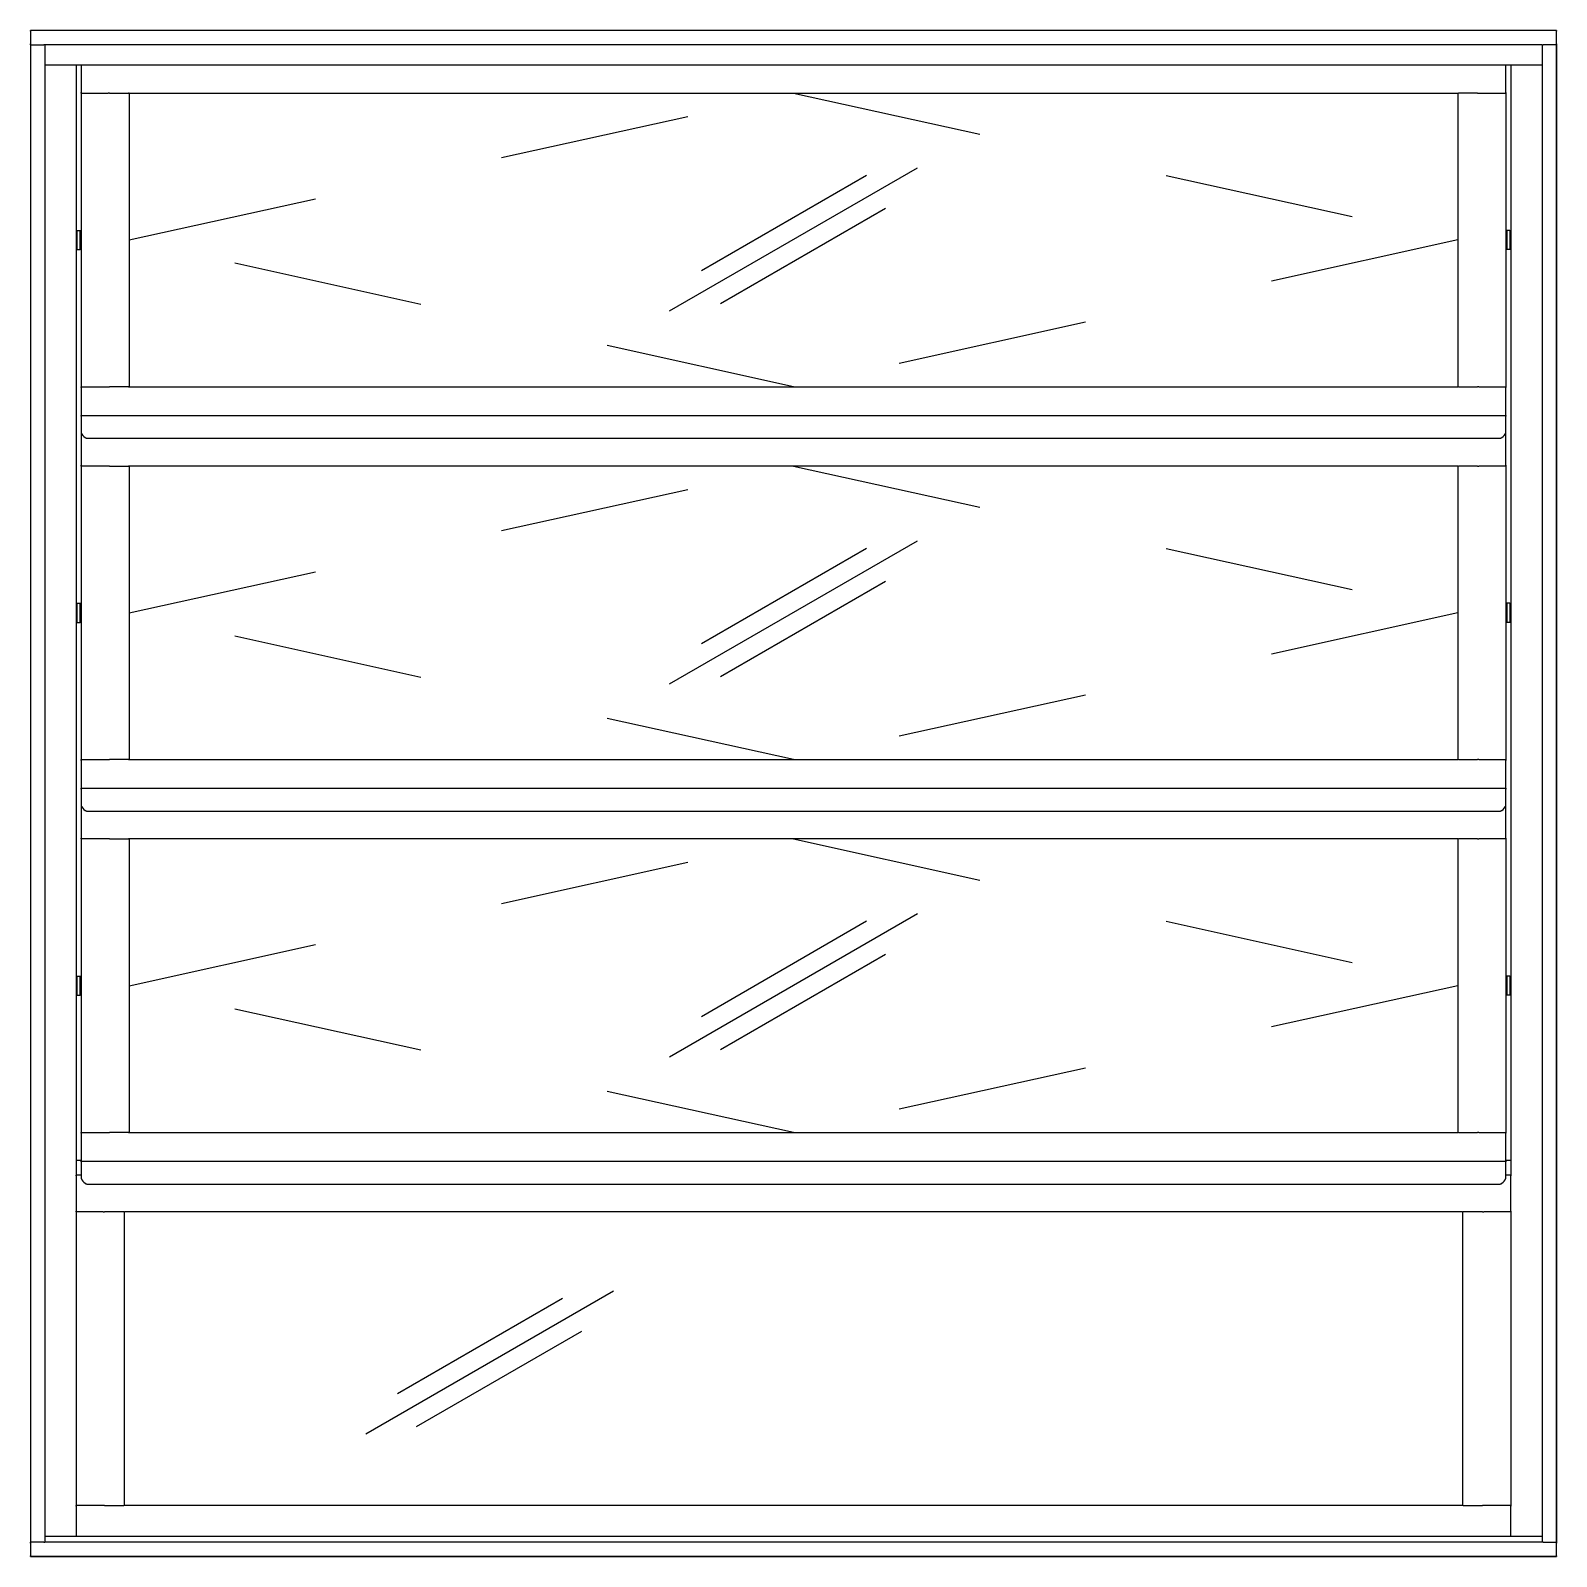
# Model space of a CAD drawing. Header units: millimetres. Extents: x 340.222 to 341.022, y 1046.983 to 1047.783.
import ezdxf

# ---------------------------------------------------------------- set-up
doc = ezdxf.new("R2010")
doc.units = ezdxf.units.MM
doc.header["$LTSCALE"] = 0.5
doc.linetypes.add('HIDDEN2', pattern=[0.1875, 0.125, -0.0625])
doc.layers.add('Gravia_Janelas', color=1, linetype='Continuous')
doc.layers.add('Gravia_Janelas_hidden2', color=1, linetype='HIDDEN2')

msp = doc.modelspace()

# ---------------------------------------------------------------- linework, layer by layer
at = {"layer": 'Gravia_Janelas'}
for p, q in [((340.22179, 1047.78241), (340.22179, 1047.78281)), ((341.02179, 1047.78281), (340.22179, 1047.78281)), ((340.22179, 1047.78241), (340.22179, 1047.77576)), ((341.02179, 1047.78281), (341.02179, 1047.78241)), ((341.02179, 1047.77576), (341.02179, 1047.78241)), ((340.22179, 1047.77536), (340.22179, 1047.77576)), ((340.22179, 1047.77536), (340.22179, 1046.99026)), ((340.22219, 1047.77536), (340.22179, 1047.77536)), ((340.22219, 1047.77536), (340.22884, 1047.77536)), ((340.22924, 1047.77536), (340.22884, 1047.77536)), ((341.01434, 1047.77536), (340.22924, 1047.77536)), ((340.22924, 1047.77536), (340.22924, 1046.99026)), ((341.01434, 1047.77536), (341.01474, 1047.77536)), ((341.01434, 1047.77536), (341.01434, 1046.99026)), ((341.02139, 1047.77536), (341.01474, 1047.77536)), ((341.02139, 1047.77536), (341.02179, 1047.77536)), ((341.02179, 1047.77576), (341.02179, 1047.77536)), ((341.02179, 1047.77536), (341.02179, 1046.99026)), ((341.01434, 1047.76466), (340.22924, 1047.76466)), ((340.24579, 1047.76466), (340.24579, 1047.18276)), ((340.24829, 1047.76466), (340.24829, 1047.75036)), ((340.99529, 1047.75036), (340.99529, 1047.76466)), ((340.99779, 1047.76466), (340.99779, 1047.18276)), ((340.24829, 1047.74996), (340.24829, 1047.75036)), ((340.24829, 1047.74996), (340.24829, 1047.59606)), ((340.24829, 1047.74996), (340.26242, 1047.74996)), ((340.26314, 1047.74996), (340.26242, 1047.74996)), ((340.26314, 1047.74996), (340.27319, 1047.74996)), ((340.27349, 1047.74996), (340.27319, 1047.74996)), ((340.27349, 1047.74996), (340.27349, 1047.59606)), ((340.27349, 1047.74996), (340.97009, 1047.74996)), ((340.97009, 1047.74996), (340.97039, 1047.74996)), ((340.97009, 1047.74996), (340.97009, 1047.59606)), ((340.98044, 1047.74996), (340.97039, 1047.74996)), ((340.98044, 1047.74996), (340.98116, 1047.74996)), ((340.98116, 1047.74996), (340.99529, 1047.74996)), ((340.99529, 1047.75036), (340.99529, 1047.74996)), ((340.99529, 1047.74996), (340.99529, 1047.59606)), ((340.55684, 1047.63581), (340.68674, 1047.71081)), ((340.57349, 1047.65697), (340.66009, 1047.70697)), ((340.58349, 1047.63965), (340.67009, 1047.68965)), ((340.24579, 1047.67751), (340.24629, 1047.67801)), ((340.24629, 1047.66801), (340.24629, 1047.67801)), ((340.24629, 1047.67801), (340.24779, 1047.67801)), ((340.24779, 1047.66801), (340.24779, 1047.67801)), ((340.24829, 1047.67751), (340.24779, 1047.67801)), ((340.99529, 1047.67751), (340.99579, 1047.67801)), ((340.99579, 1047.67801), (340.99579, 1047.66801)), ((340.99729, 1047.67801), (340.99579, 1047.67801)), ((340.99729, 1047.67801), (340.99729, 1047.66801)), ((340.99779, 1047.67751), (340.99729, 1047.67801)), ((340.24579, 1047.66851), (340.24629, 1047.66801)), ((340.24629, 1047.66801), (340.24779, 1047.66801)), ((340.24829, 1047.66851), (340.24779, 1047.66801)), ((340.99529, 1047.66851), (340.99579, 1047.66801)), ((340.99729, 1047.66801), (340.99579, 1047.66801)), ((340.99779, 1047.66851), (340.99729, 1047.66801)), ((340.24829, 1047.59566), (340.24829, 1047.59606)), ((340.24829, 1047.59606), (340.26242, 1047.59606)), ((340.24829, 1047.59566), (340.24829, 1047.58146)), ((340.26242, 1047.59606), (340.26314, 1047.59606)), ((340.27319, 1047.59606), (340.26314, 1047.59606)), ((340.27319, 1047.59606), (340.27349, 1047.59606)), ((340.27349, 1047.59606), (340.97009, 1047.59606)), ((340.97039, 1047.59606), (340.97009, 1047.59606)), ((340.97039, 1047.59606), (340.98044, 1047.59606)), ((340.98116, 1047.59606), (340.98044, 1047.59606)), ((340.98116, 1047.59606), (340.99529, 1047.59606)), ((340.99529, 1047.59606), (340.99529, 1047.59566)), ((340.99529, 1047.58146), (340.99529, 1047.59566)), ((340.24829, 1047.58146), (340.24829, 1047.58106)), ((340.24829, 1047.58066), (340.24829, 1047.58106)), ((340.24829, 1047.58106), (340.99529, 1047.58106)), ((340.24829, 1047.58066), (340.24829, 1047.57206)), ((340.99529, 1047.58106), (340.99529, 1047.58146)), ((340.99529, 1047.58106), (340.99529, 1047.58066)), ((340.99529, 1047.57206), (340.99529, 1047.58066)), ((340.24829, 1047.57206), (340.24829, 1047.55486)), ((340.25129, 1047.56906), (340.99229, 1047.56906)), ((340.99529, 1047.55486), (340.99529, 1047.57206)), ((340.24829, 1047.55446), (340.24829, 1047.55486)), ((340.26242, 1047.55446), (340.24829, 1047.55446)), ((340.24829, 1047.55446), (340.24829, 1047.40056)), ((340.26314, 1047.55446), (340.26242, 1047.55446)), ((340.26314, 1047.55446), (340.27319, 1047.55446)), ((340.27349, 1047.55446), (340.27319, 1047.55446)), ((340.97009, 1047.55446), (340.27349, 1047.55446)), ((340.27349, 1047.55446), (340.27349, 1047.40056)), ((340.97009, 1047.55446), (340.97039, 1047.55446)), ((340.97009, 1047.55446), (340.97009, 1047.40056)), ((340.98044, 1047.55446), (340.97039, 1047.55446)), ((340.98044, 1047.55446), (340.98116, 1047.55446)), ((340.99529, 1047.55446), (340.98116, 1047.55446)), ((340.99529, 1047.55486), (340.99529, 1047.55446)), ((340.99529, 1047.55446), (340.99529, 1047.40056)), ((340.55684, 1047.44031), (340.68674, 1047.51531)), ((340.57349, 1047.46147), (340.66009, 1047.51147)), ((340.58349, 1047.44415), (340.67009, 1047.49415)), ((340.24579, 1047.48201), (340.24629, 1047.48251)), ((340.24629, 1047.47251), (340.24629, 1047.48251)), ((340.24629, 1047.48251), (340.24779, 1047.48251)), ((340.24779, 1047.47251), (340.24779, 1047.48251)), ((340.24829, 1047.48201), (340.24779, 1047.48251)), ((340.99529, 1047.48201), (340.99579, 1047.48251)), ((340.99579, 1047.48251), (340.99579, 1047.47251)), ((340.99729, 1047.48251), (340.99579, 1047.48251)), ((340.99729, 1047.48251), (340.99729, 1047.47251)), ((340.99779, 1047.48201), (340.99729, 1047.48251)), ((340.24579, 1047.47301), (340.24629, 1047.47251)), ((340.24629, 1047.47251), (340.24779, 1047.47251)), ((340.24829, 1047.47301), (340.24779, 1047.47251)), ((340.99529, 1047.47301), (340.99579, 1047.47251)), ((340.99729, 1047.47251), (340.99579, 1047.47251)), ((340.99779, 1047.47301), (340.99729, 1047.47251)), ((340.24829, 1047.40016), (340.24829, 1047.40056)), ((340.24829, 1047.40056), (340.26242, 1047.40056)), ((340.24829, 1047.40016), (340.24829, 1047.38596)), ((340.26242, 1047.40056), (340.26314, 1047.40056)), ((340.27319, 1047.40056), (340.26314, 1047.40056)), ((340.27319, 1047.40056), (340.27349, 1047.40056)), ((340.27349, 1047.40056), (340.97009, 1047.40056)), ((340.97039, 1047.40056), (340.97009, 1047.40056)), ((340.97039, 1047.40056), (340.98044, 1047.40056)), ((340.98116, 1047.40056), (340.98044, 1047.40056)), ((340.98116, 1047.40056), (340.99529, 1047.40056)), ((340.99529, 1047.40056), (340.99529, 1047.40016)), ((340.99529, 1047.38596), (340.99529, 1047.40016)), ((340.24829, 1047.38596), (340.24829, 1047.38556)), ((340.24829, 1047.38516), (340.24829, 1047.38556)), ((340.24829, 1047.38556), (340.99529, 1047.38556)), ((340.24829, 1047.38516), (340.24829, 1047.37656)), ((340.99529, 1047.38556), (340.99529, 1047.38596)), ((340.99529, 1047.38556), (340.99529, 1047.38516)), ((340.99529, 1047.37656), (340.99529, 1047.38516)), ((340.24829, 1047.37656), (340.24829, 1047.35936)), ((340.99529, 1047.35936), (340.99529, 1047.37656)), ((340.25129, 1047.37356), (340.99229, 1047.37356)), ((340.24829, 1047.35896), (340.24829, 1047.35936)), ((340.26242, 1047.35896), (340.24829, 1047.35896)), ((340.24829, 1047.35896), (340.24829, 1047.20506)), ((340.26314, 1047.35896), (340.26242, 1047.35896)), ((340.26314, 1047.35896), (340.27319, 1047.35896)), ((340.27349, 1047.35896), (340.27319, 1047.35896)), ((340.97009, 1047.35896), (340.27349, 1047.35896)), ((340.27349, 1047.35896), (340.27349, 1047.20506)), ((340.97009, 1047.35896), (340.97039, 1047.35896)), ((340.97009, 1047.35896), (340.97009, 1047.20506)), ((340.98044, 1047.35896), (340.97039, 1047.35896)), ((340.98044, 1047.35896), (340.98116, 1047.35896)), ((340.99529, 1047.35896), (340.98116, 1047.35896)), ((340.99529, 1047.35936), (340.99529, 1047.35896)), ((340.99529, 1047.35896), (340.99529, 1047.20506)), ((340.55684, 1047.24481), (340.68674, 1047.31981)), ((340.57349, 1047.26597), (340.66009, 1047.31597)), ((340.58349, 1047.24865), (340.67009, 1047.29865)), ((340.24579, 1047.28651), (340.24629, 1047.28701)), ((340.24629, 1047.27701), (340.24629, 1047.28701)), ((340.24629, 1047.28701), (340.24779, 1047.28701)), ((340.24779, 1047.27701), (340.24779, 1047.28701)), ((340.24829, 1047.28651), (340.24779, 1047.28701)), ((340.99529, 1047.28651), (340.99579, 1047.28701)), ((340.99579, 1047.28701), (340.99579, 1047.27701)), ((340.99729, 1047.28701), (340.99579, 1047.28701)), ((340.99729, 1047.28701), (340.99729, 1047.27701)), ((340.99779, 1047.28651), (340.99729, 1047.28701)), ((340.24579, 1047.27751), (340.24629, 1047.27701)), ((340.24629, 1047.27701), (340.24779, 1047.27701)), ((340.24829, 1047.27751), (340.24779, 1047.27701)), ((340.99529, 1047.27751), (340.99579, 1047.27701)), ((340.99729, 1047.27701), (340.99579, 1047.27701)), ((340.99779, 1047.27751), (340.99729, 1047.27701)), ((340.24829, 1047.20466), (340.24829, 1047.20506)), ((340.24829, 1047.20506), (340.26242, 1047.20506)), ((340.24829, 1047.20466), (340.24829, 1047.19046)), ((340.26242, 1047.20506), (340.26314, 1047.20506)), ((340.27319, 1047.20506), (340.26314, 1047.20506)), ((340.27319, 1047.20506), (340.27349, 1047.20506)), ((340.27349, 1047.20506), (340.97009, 1047.20506)), ((340.97039, 1047.20506), (340.97009, 1047.20506)), ((340.97039, 1047.20506), (340.98044, 1047.20506)), ((340.98116, 1047.20506), (340.98044, 1047.20506)), ((340.98116, 1047.20506), (340.99529, 1047.20506)), ((340.99529, 1047.20506), (340.99529, 1047.20466)), ((340.99529, 1047.19046), (340.99529, 1047.20466)), ((340.24829, 1047.19046), (340.24579, 1047.19046)), ((340.24829, 1047.19046), (340.24829, 1047.19006)), ((340.24829, 1047.18966), (340.24829, 1047.19006)), ((340.24829, 1047.19006), (340.99529, 1047.19006)), ((340.24829, 1047.18966), (340.24829, 1047.18106)), ((340.99779, 1047.19046), (340.99529, 1047.19046)), ((340.99529, 1047.19006), (340.99529, 1047.19046)), ((340.99529, 1047.19006), (340.99529, 1047.18966)), ((340.99529, 1047.18106), (340.99529, 1047.18966)), ((340.24579, 1047.18236), (340.24579, 1047.18276)), ((340.24829, 1047.18276), (340.24579, 1047.18276)), ((340.24579, 1047.18236), (340.24579, 1047.16386)), ((340.25129, 1047.17806), (340.99229, 1047.17806)), ((340.99779, 1047.18276), (340.99529, 1047.18276)), ((340.99779, 1047.18276), (340.99779, 1047.18236)), ((340.99779, 1047.16386), (340.99779, 1047.18236)), ((340.24579, 1047.16346), (340.24579, 1047.16386)), ((340.24579, 1047.16346), (340.24579, 1047.00956)), ((340.25992, 1047.16346), (340.24579, 1047.16346)), ((340.25992, 1047.16346), (340.26064, 1047.16346)), ((340.27069, 1047.16346), (340.26064, 1047.16346)), ((340.27069, 1047.16346), (340.27099, 1047.16346)), ((340.97259, 1047.16346), (340.27099, 1047.16346)), ((340.27099, 1047.00956), (340.27099, 1047.16346)), ((340.97259, 1047.16346), (340.97289, 1047.16346)), ((340.97259, 1047.16346), (340.97259, 1047.00956)), ((340.98294, 1047.16346), (340.97289, 1047.16346)), ((340.98294, 1047.16346), (340.98366, 1047.16346)), ((340.99779, 1047.16346), (340.98366, 1047.16346)), ((340.99779, 1047.16386), (340.99779, 1047.16346)), ((340.99779, 1047.16346), (340.99779, 1047.00956)), ((340.3975, 1047.04706), (340.5274, 1047.12206)), ((340.41415, 1047.06822), (340.50075, 1047.11822)), ((340.42415, 1047.0509), (340.51075, 1047.1009)), ((340.24579, 1047.00916), (340.24579, 1047.00956)), ((340.25992, 1047.00956), (340.24579, 1047.00956)), ((340.24579, 1047.00916), (340.24579, 1046.99326)), ((340.26064, 1047.00956), (340.25992, 1047.00956)), ((340.26064, 1047.00956), (340.27069, 1047.00956)), ((340.27099, 1047.00956), (340.27069, 1047.00956)), ((340.97259, 1047.00956), (340.27099, 1047.00956)), ((340.97289, 1047.00956), (340.97259, 1047.00956)), ((340.97289, 1047.00956), (340.98294, 1047.00956)), ((340.98366, 1047.00956), (340.98294, 1047.00956)), ((340.99779, 1047.00956), (340.98366, 1047.00956)), ((340.99779, 1047.00956), (340.99779, 1047.00916)), ((340.99779, 1046.99326), (340.99779, 1047.00916)), ((341.01434, 1046.99326), (340.22924, 1046.99326)), ((340.22179, 1046.98986), (340.22179, 1046.99026)), ((340.22179, 1046.99026), (340.22219, 1046.99026)), ((340.22179, 1046.98986), (340.22179, 1046.98321)), ((340.22884, 1046.99026), (340.22219, 1046.99026)), ((340.22884, 1046.99026), (340.22924, 1046.99026)), ((341.01434, 1046.99026), (340.22924, 1046.99026)), ((341.01474, 1046.99026), (341.01434, 1046.99026)), ((341.01474, 1046.99026), (341.02139, 1046.99026)), ((341.02179, 1046.99026), (341.02139, 1046.99026)), ((341.02179, 1046.99026), (341.02179, 1046.98986)), ((341.02179, 1046.98321), (341.02179, 1046.98986)), ((340.22179, 1046.98281), (340.22179, 1046.98321)), ((341.02179, 1046.98281), (340.22179, 1046.98281)), ((341.02179, 1046.98321), (341.02179, 1046.98281))]:
    msp.add_line(p, q, dxfattribs=at)
at = {"layer": 'Gravia_Janelas', "color": 2}
msp.add_lwpolyline([(341.02179, 1047.78281), (340.22179, 1047.78281), (340.22179, 1046.98281), (341.02179, 1046.98281)], close=True, dxfattribs=at)
at = {"layer": 'Gravia_Janelas'}
for points in [[(340.25044, 1047.56946), (340.25048, 1047.56944), (340.25052, 1047.56941), (340.25056, 1047.56939), (340.2506, 1047.56937), (340.25064, 1047.56935), (340.25068, 1047.56933), (340.25072, 1047.56931), (340.25076, 1047.56929), (340.2508, 1047.56927), (340.25084, 1047.56925), (340.25088, 1047.56923), (340.25092, 1047.56921), (340.25096, 1047.56919), (340.251, 1047.56918), (340.25104, 1047.56916), (340.25107, 1047.56914), (340.25111, 1047.56913), (340.25114, 1047.56912), (340.25118, 1047.5691), (340.25121, 1047.56909), (340.25124, 1047.56908), (340.25127, 1047.56907), (340.25129, 1047.56906), (340.25129, 1047.56906)], [(340.99229, 1047.56906), (340.9923, 1047.56906), (340.99232, 1047.56907), (340.99234, 1047.56908), (340.99237, 1047.56909), (340.99241, 1047.5691), (340.99244, 1047.56912), (340.99248, 1047.56913), (340.99251, 1047.56914), (340.99255, 1047.56916), (340.99259, 1047.56918), (340.99262, 1047.56919), (340.99266, 1047.56921), (340.9927, 1047.56923), (340.99274, 1047.56925), (340.99278, 1047.56927), (340.99282, 1047.56929), (340.99286, 1047.56931), (340.99291, 1047.56933), (340.99295, 1047.56935), (340.99299, 1047.56937), (340.99303, 1047.56939), (340.99306, 1047.56941), (340.9931, 1047.56944), (340.99314, 1047.56946)], [(340.25044, 1047.37396), (340.25048, 1047.37394), (340.25052, 1047.37391), (340.25056, 1047.37389), (340.2506, 1047.37387), (340.25064, 1047.37385), (340.25068, 1047.37383), (340.25072, 1047.37381), (340.25076, 1047.37379), (340.2508, 1047.37377), (340.25084, 1047.37375), (340.25088, 1047.37373), (340.25092, 1047.37371), (340.25096, 1047.37369), (340.251, 1047.37368), (340.25104, 1047.37366), (340.25107, 1047.37364), (340.25111, 1047.37363), (340.25114, 1047.37362), (340.25118, 1047.3736), (340.25121, 1047.37359), (340.25124, 1047.37358), (340.25127, 1047.37357), (340.25129, 1047.37356), (340.25129, 1047.37356)], [(340.99229, 1047.37356), (340.9923, 1047.37356), (340.99232, 1047.37357), (340.99234, 1047.37358), (340.99237, 1047.37359), (340.99241, 1047.3736), (340.99244, 1047.37362), (340.99248, 1047.37363), (340.99251, 1047.37364), (340.99255, 1047.37366), (340.99259, 1047.37368), (340.99262, 1047.37369), (340.99266, 1047.37371), (340.9927, 1047.37373), (340.99274, 1047.37375), (340.99278, 1047.37377), (340.99282, 1047.37379), (340.99286, 1047.37381), (340.99291, 1047.37383), (340.99295, 1047.37385), (340.99299, 1047.37387), (340.99303, 1047.37389), (340.99306, 1047.37391), (340.9931, 1047.37394), (340.99314, 1047.37396)], [(340.25044, 1047.17846), (340.25048, 1047.17844), (340.25052, 1047.17841), (340.25056, 1047.17839), (340.2506, 1047.17837), (340.25064, 1047.17835), (340.25068, 1047.17833), (340.25072, 1047.17831), (340.25076, 1047.17829), (340.2508, 1047.17827), (340.25084, 1047.17825), (340.25088, 1047.17823), (340.25092, 1047.17821), (340.25096, 1047.17819), (340.251, 1047.17818), (340.25104, 1047.17816), (340.25107, 1047.17814), (340.25111, 1047.17813), (340.25114, 1047.17812), (340.25118, 1047.1781), (340.25121, 1047.17809), (340.25124, 1047.17808), (340.25127, 1047.17807), (340.25129, 1047.17806), (340.25129, 1047.17806)], [(340.99229, 1047.17806), (340.9923, 1047.17806), (340.99232, 1047.17807), (340.99234, 1047.17808), (340.99237, 1047.17809), (340.99241, 1047.1781), (340.99244, 1047.17812), (340.99248, 1047.17813), (340.99251, 1047.17814), (340.99255, 1047.17816), (340.99259, 1047.17818), (340.99262, 1047.17819), (340.99266, 1047.17821), (340.9927, 1047.17823), (340.99274, 1047.17825), (340.99278, 1047.17827), (340.99282, 1047.17829), (340.99286, 1047.17831), (340.99291, 1047.17833), (340.99295, 1047.17835), (340.99299, 1047.17837), (340.99303, 1047.17839), (340.99306, 1047.17841), (340.9931, 1047.17844), (340.99314, 1047.17846)]]:
    msp.add_lwpolyline(points, dxfattribs=at)
for centre, start, end in [((340.25299, 1047.57376), 199.89591, 239.35168), ((340.99059, 1047.57376), 300.64832, 340.10409), ((340.25299, 1047.37826), 199.89591, 239.35168), ((340.99059, 1047.37826), 300.64832, 340.10409), ((340.25299, 1047.18276), 199.89591, 239.35168), ((340.99059, 1047.18276), 300.64832, 340.10409)]:
    msp.add_arc(centre, 0.005, start, end, dxfattribs=at)
at = {"layer": 'Gravia_Janelas_hidden2'}
for points in [[(340.27349, 1047.67301), (340.62179, 1047.74996), (340.97009, 1047.67301), (340.62179, 1047.59606)], [(340.27349, 1047.47751), (340.62179, 1047.55446), (340.97009, 1047.47751), (340.62179, 1047.40056)], [(340.27349, 1047.28201), (340.62179, 1047.35896), (340.97009, 1047.28201), (340.62179, 1047.20506)]]:
    msp.add_lwpolyline(points, close=True, dxfattribs=at)

doc.saveas('drawing.dxf')
